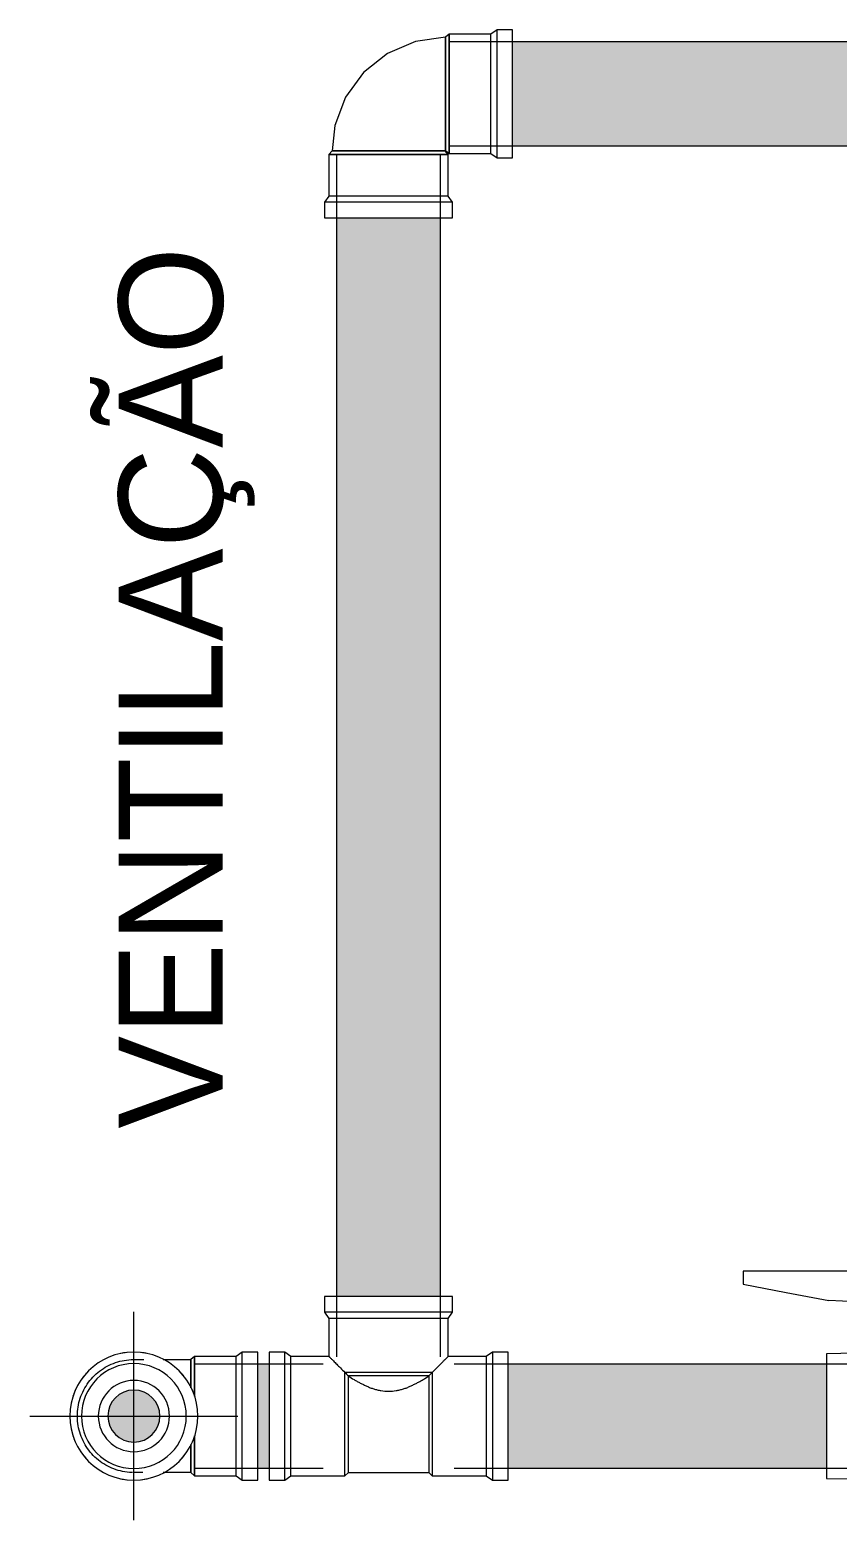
# Model space of a CAD drawing. Header units: metres. Extents: x -0.9 to 62, y -37.3 to 60.
# Drawn here: x 28.51 to 28.898, y 3.82 to 4.536 of the extents above; entities that cross this region are included whole.
import ezdxf

# ---------------------------------------------------------------- set-up
doc = ezdxf.new("R2010")
doc.units = ezdxf.units.M
for name, color, linetype, lineweight in [('G-ANNO-TEXT', 7, 'Continuous', 5), ('P-PIPE', 7, 'Continuous', 5), ('P-PIPE-CNTR', 7, 'Continuous', 5)]:
    doc.layers.add(name, color=color, linetype=linetype, lineweight=lineweight)
doc.styles.add('Century Gothic_2', font='GOTHIC.TTF', dxfattribs={"height": 0.05})

# ---------------------------------------------------------------- blocks, each defined once
blk = doc.blocks.new('PVC Marrom Soldável_Bucha de Reducão Longa - Bucha de Redução-V26-CC')
at = {"layer": 'P-PIPE'}
for radius, start, end in [(0.0252, 0, 180), (0.0252, 0, 180), (0.0171, 0, 180), (0.0252, 180, 0), (0.0252, 180, 360), (0.0171, 180, 0)]:
    blk.add_arc((57.17183, 3.87), radius, start, end, dxfattribs=at)
blk = doc.blocks.new('Joelho 45_90 - Agua Fria_Soldavel - MEP - Tigre - Standard-V27-CC')
at = {"layer": 'P-PIPE'}
for p, q in [((57.20093, 3.89865), (57.19923, 3.89715)), ((57.19923, 3.89715), (57.19923, 3.88358)), ((57.19923, 3.88358), (57.19923, 3.89715)), ((57.20093, 3.87949), (57.20093, 3.89865)), ((57.22093, 3.89865), (57.20093, 3.89865)), ((57.20093, 3.89865), (57.20093, 3.87949)), ((57.22393, 3.90075), (57.22093, 3.89865)), ((57.22093, 3.87), (57.22093, 3.89865)), ((57.23143, 3.90075), (57.22393, 3.90075)), ((57.22393, 3.87), (57.22393, 3.90075)), ((57.23143, 3.87), (57.23143, 3.90075)), ((57.22093, 3.84135), (57.22093, 3.87)), ((57.22393, 3.83925), (57.22393, 3.87)), ((57.23143, 3.83925), (57.23143, 3.87)), ((57.20093, 3.84135), (57.20093, 3.86051)), ((57.20093, 3.86051), (57.20093, 3.84135)), ((57.19923, 3.85643), (57.19923, 3.84285)), ((57.19923, 3.84285), (57.19923, 3.85643)), ((57.19923, 3.84285), (57.20093, 3.84135)), ((57.20093, 3.84135), (57.22093, 3.84135)), ((57.22093, 3.84135), (57.22393, 3.83925)), ((57.22393, 3.83925), (57.23143, 3.83925))]:
    blk.add_line(p, q, dxfattribs=at)
at = {"layer": 'P-PIPE', "flags": 128}
for points in [[(57.14468, 3.87), (57.1447, 3.87109), (57.14477, 3.87217), (57.14487, 3.87325), (57.14503, 3.87433), (57.14522, 3.87539), (57.14546, 3.87645), (57.14574, 3.8775), (57.14606, 3.87854), (57.14642, 3.87956), (57.14682, 3.88057), (57.14727, 3.88156), (57.14775, 3.88254), (57.14827, 3.88349), (57.14883, 3.88442), (57.14942, 3.88533), (57.15005, 3.88621), (57.15072, 3.88707), (57.15142, 3.8879), (57.15215, 3.8887), (57.15291, 3.88948), (57.15371, 3.89022), (57.15453, 3.89093), (57.15538, 3.8916), (57.15626, 3.89224), (57.15716, 3.89285), (57.15809, 3.89341), (57.15903, 3.89395), (57.16, 3.89444), (57.16099, 3.89489), (57.16199, 3.8953), (57.16301, 3.89568), (57.16405, 3.89601), (57.16509, 3.8963), (57.16615, 3.89655), (57.16721, 3.89675), (57.16829, 3.89692), (57.16937, 3.89704), (57.17045, 3.89711), (57.17154, 3.89715)], [(57.17185, 3.89715), (57.17192, 3.89715), (57.17203, 3.89715), (57.17218, 3.89715), (57.17238, 3.89715), (57.17261, 3.89715), (57.1729, 3.89715), (57.17322, 3.89715), (57.17359, 3.89715), (57.17399, 3.89715), (57.17444, 3.89715), (57.17493, 3.89715), (57.17545, 3.89715), (57.17601, 3.89715), (57.17662, 3.89715)], [(57.18595, 3.89715), (57.18631, 3.89715), (57.18729, 3.89715), (57.18829, 3.89715), (57.1893, 3.89715), (57.19033, 3.89715), (57.19137, 3.89715), (57.19243, 3.89715), (57.1935, 3.89715), (57.19457, 3.89715), (57.19566, 3.89715), (57.19674, 3.89715), (57.19784, 3.89715), (57.19893, 3.89715), (57.19923, 3.89715)], [(57.17119, 3.84286), (57.17074, 3.84287), (57.16966, 3.84294), (57.16858, 3.84305), (57.1675, 3.8432), (57.16644, 3.84339), (57.16538, 3.84363), (57.16433, 3.84391), (57.16329, 3.84423), (57.16227, 3.84459), (57.16126, 3.84499), (57.16027, 3.84544), (57.15929, 3.84592), (57.15834, 3.84644), (57.15741, 3.847), (57.1565, 3.84759), (57.15562, 3.84822), (57.15476, 3.84889), (57.15393, 3.84959), (57.15313, 3.85032), (57.15235, 3.85108), (57.15161, 3.85188), (57.1509, 3.8527), (57.15023, 3.85355), (57.14959, 3.85443), (57.14898, 3.85533), (57.14842, 3.85626), (57.14788, 3.8572), (57.14739, 3.85817), (57.14694, 3.85916), (57.14652, 3.86016), (57.14615, 3.86118), (57.14582, 3.86222), (57.14553, 3.86326), (57.14528, 3.86432), (57.14507, 3.86539), (57.14491, 3.86646), (57.14479, 3.86754), (57.14471, 3.86862), (57.14468, 3.86971), (57.14468, 3.87)], [(57.17617, 3.84285), (57.1756, 3.84285), (57.17506, 3.84285), (57.17457, 3.84285), (57.17411, 3.84285), (57.17369, 3.84285), (57.17331, 3.84285), (57.17298, 3.84285), (57.17269, 3.84285), (57.17244, 3.84285), (57.17223, 3.84285), (57.17206, 3.84285), (57.17194, 3.84285), (57.17186, 3.84285), (57.17183, 3.84285)], [(57.19923, 3.84285), (57.19813, 3.84285), (57.19704, 3.84285), (57.19595, 3.84285), (57.19486, 3.84285), (57.19379, 3.84285), (57.19272, 3.84285), (57.19166, 3.84285), (57.19061, 3.84285), (57.18958, 3.84285), (57.18856, 3.84285), (57.18756, 3.84285), (57.18658, 3.84285), (57.18595, 3.84285)]]:
    blk.add_lwpolyline(points, dxfattribs=at)
at = {"layer": 'P-PIPE'}
for start, end in [(0, 180), (96.6453, 102.02148), (77.97601, 83.35394), (137.97518, 143.35369), (36.64556, 42.02232), (156.64505, 162.02189), (17.97685, 23.35419), (180, 0), (197.97811, 203.35495), (336.64581, 342.02315), (216.64631, 222.02482), (317.97768, 323.35444), (257.97852, 263.3547), (276.64606, 282.02399)]:
    blk.add_arc((57.17183, 3.87), 0.03075, start, end, dxfattribs=at)
blk = doc.blocks.new('Te_Reducao - Agua Fria_Soldavel - MEP - Tigre - Standard-V28-CC')
at = {"layer": 'P-PIPE'}
for p, q in [((57.26344, 3.9274), (57.26344, 3.9199)), ((57.32494, 3.9274), (57.26344, 3.9274)), ((57.32494, 3.9199), (57.32494, 3.9274)), ((57.26344, 3.9199), (57.26554, 3.9169)), ((57.32494, 3.9199), (57.26344, 3.9199)), ((57.26554, 3.9169), (57.26554, 3.89865)), ((57.32284, 3.9169), (57.26554, 3.9169)), ((57.32284, 3.9169), (57.32494, 3.9199)), ((57.32284, 3.89865), (57.32284, 3.9169)), ((57.24429, 3.90075), (57.23679, 3.90075)), ((57.23679, 3.90075), (57.23679, 3.83925)), ((57.24729, 3.89865), (57.24429, 3.90075)), ((57.24429, 3.83925), (57.24429, 3.90075)), ((57.26554, 3.89865), (57.24729, 3.89865)), ((57.24729, 3.84135), (57.24729, 3.89865)), ((57.34109, 3.89865), (57.32284, 3.89865)), ((57.34409, 3.90075), (57.34109, 3.89865)), ((57.34109, 3.89865), (57.34109, 3.84135)), ((57.35159, 3.90075), (57.34409, 3.90075)), ((57.34409, 3.90075), (57.34409, 3.83925)), ((57.35159, 3.83925), (57.35159, 3.90075)), ((57.31519, 3.891), (57.27319, 3.891)), ((57.27319, 3.84135), (57.27319, 3.891)), ((57.31349, 3.8893), (57.27489, 3.8893)), ((57.27489, 3.84285), (57.27489, 3.8893)), ((57.31349, 3.8893), (57.31349, 3.84285)), ((57.31519, 3.891), (57.31519, 3.84135)), ((57.23679, 3.83925), (57.24429, 3.83925)), ((57.24429, 3.83925), (57.24729, 3.84135)), ((57.24729, 3.84135), (57.27319, 3.84135)), ((57.27319, 3.84135), (57.27489, 3.84285)), ((57.27489, 3.84285), (57.29419, 3.84285)), ((57.29419, 3.84285), (57.31349, 3.84285)), ((57.31349, 3.84285), (57.31519, 3.84135)), ((57.31519, 3.84135), (57.34109, 3.84135)), ((57.34109, 3.84135), (57.34409, 3.83925)), ((57.34409, 3.83925), (57.35159, 3.83925))]:
    blk.add_line(p, q, dxfattribs=at)
for points, knots in [([(57.26554, 3.89865), (57.26554, 3.89863), (57.26567, 3.89848), (57.26609, 3.89807), (57.26667, 3.89753), (57.26766, 3.89652), (57.26923, 3.89495), (57.27108, 3.89315), (57.27247, 3.89175), (57.27319, 3.891)], [0, 0, 0, 0, 0.166667, 0.25, 0.333333, 0.5, 0.666667, 0.833333, 1, 1, 1, 1]), ([(57.31519, 3.891), (57.31627, 3.8921), (57.31779, 3.8936), (57.31932, 3.89513), (57.32011, 3.89593), (57.32065, 3.89646), (57.32114, 3.89695), (57.32173, 3.89754), (57.32254, 3.89835), (57.32284, 3.89863), (57.32284, 3.89865)], [0, 0, 0, 0, 0.25, 0.375, 0.4375, 0.5, 0.5625, 0.625, 0.75, 1, 1, 1, 1]), ([(57.27489, 3.8893), (57.27577, 3.88868), (57.27715, 3.88778), (57.27909, 3.88666), (57.28059, 3.88587), (57.28215, 3.88509), (57.28375, 3.88432), (57.28511, 3.88373), (57.28623, 3.88333), (57.28707, 3.88306), (57.28792, 3.88283), (57.28908, 3.88254), (57.29113, 3.88214), (57.29295, 3.88195), (57.29419, 3.88189)], [0, 0, 0, 0, 0.166667, 0.25, 0.333333, 0.416667, 0.5, 0.583333, 0.625, 0.666667, 0.708333, 0.75, 0.833333, 1, 1, 1, 1]), ([(57.29419, 3.88189), (57.29543, 3.88195), (57.29725, 3.88214), (57.2993, 3.88254), (57.30045, 3.88283), (57.30131, 3.88306), (57.30215, 3.88333), (57.30326, 3.88373), (57.30463, 3.88432), (57.30623, 3.88509), (57.30778, 3.88587), (57.30929, 3.88666), (57.31123, 3.88778), (57.3126, 3.88868), (57.31349, 3.8893)], [0, 0, 0, 0, 0.166667, 0.25, 0.291667, 0.333333, 0.375, 0.416667, 0.5, 0.583333, 0.666667, 0.75, 0.833333, 1, 1, 1, 1])]:
    blk.add_open_spline(points, degree=3, knots=knots, dxfattribs=at)
for points in [[(57.27319, 3.891), (57.27347, 3.89072), (57.27404, 3.89015), (57.2746, 3.88958), (57.27489, 3.8893)], [(57.31349, 3.8893), (57.31377, 3.88958), (57.31434, 3.89015), (57.3149, 3.89072), (57.31519, 3.891)]]:
    blk.add_open_spline(points, degree=3, dxfattribs=at)
blk = doc.blocks.new('Joelho 45_90 - Agua Fria_Soldavel - MEP - Tigre - Standard-V29-CC')
at = {"layer": 'P-PIPE'}
for p, q in [((57.32329, 4.53365), (57.32159, 4.53215)), ((57.32159, 4.53215), (57.32159, 4.47785)), ((57.32159, 4.47785), (57.32159, 4.53215)), ((57.32329, 4.47635), (57.32329, 4.53365)), ((57.34329, 4.53365), (57.32329, 4.53365)), ((57.32329, 4.53365), (57.32329, 4.47635)), ((57.34629, 4.53575), (57.34329, 4.53365)), ((57.34329, 4.47635), (57.34329, 4.53365)), ((57.35379, 4.53575), (57.34629, 4.53575)), ((57.34629, 4.47425), (57.34629, 4.53575)), ((57.35379, 4.47425), (57.35379, 4.53575)), ((57.26704, 4.4776), (57.26554, 4.4759)), ((57.26554, 4.4759), (57.32284, 4.4759)), ((57.26554, 4.4759), (57.26554, 4.4559)), ((57.32284, 4.4759), (57.26554, 4.4759)), ((57.32134, 4.4776), (57.26704, 4.4776)), ((57.26704, 4.4776), (57.32134, 4.4776)), ((57.32284, 4.4759), (57.32134, 4.4776)), ((57.32159, 4.47785), (57.32329, 4.47635)), ((57.32284, 4.4559), (57.32284, 4.4759)), ((57.32329, 4.47635), (57.34329, 4.47635)), ((57.34329, 4.47635), (57.34629, 4.47425)), ((57.34629, 4.47425), (57.35379, 4.47425)), ((57.26554, 4.4559), (57.26344, 4.4529)), ((57.26344, 4.4529), (57.26344, 4.4454)), ((57.32494, 4.4529), (57.26344, 4.4529)), ((57.32284, 4.4559), (57.26554, 4.4559)), ((57.32494, 4.4529), (57.32284, 4.4559)), ((57.32494, 4.4454), (57.32494, 4.4529)), ((57.26344, 4.4454), (57.32494, 4.4454))]:
    blk.add_line(p, q, dxfattribs=at)
at = {"layer": 'P-PIPE', "flags": 128}
for points in [[(57.32159, 4.53215), (57.30708, 4.53018), (57.29361, 4.52443), (57.28216, 4.5153), (57.27355, 4.50345), (57.26841, 4.48974), (57.26704, 4.4776)], [(57.32134, 4.4776), (57.32145, 4.47781), (57.32159, 4.47785)]]:
    blk.add_lwpolyline(points, dxfattribs=at)
blk = doc.blocks.new('AF_Registro Esfera VS Compacto - Soldável - 50 mm-V30-CC')
at = {"layer": 'P-PIPE'}
for p, q in [((57.54265, 3.9396), (57.46451, 3.9396)), ((57.46451, 3.9396), (57.46451, 3.93337)), ((57.56451, 3.9396), (57.54265, 3.9396)), ((57.54265, 3.9396), (57.54265, 3.92826)), ((57.57877, 3.9396), (57.56451, 3.9396)), ((57.56451, 3.92826), (57.56451, 3.9396)), ((57.59651, 3.9236), (57.59651, 3.93338)), ((57.5393, 3.92382), (57.50575, 3.92545)), ((57.5397, 3.9236), (57.54062, 3.9236)), ((57.54155, 3.9236), (57.5397, 3.9236)), ((57.54072, 3.9236), (57.53981, 3.9086)), ((57.54155, 3.9236), (57.54072, 3.9236)), ((57.56451, 3.92826), (57.54184, 3.92826)), ((57.58041, 3.92826), (57.56451, 3.92826)), ((57.5812, 3.9236), (57.59651, 3.9236)), ((57.58921, 3.9086), (57.58829, 3.9236)), ((57.53931, 3.9086), (57.53931, 3.88685)), ((57.56451, 3.9086), (57.53931, 3.9086)), ((57.58971, 3.9086), (57.56451, 3.9086)), ((57.58971, 3.88685), (57.58971, 3.9086)), ((57.53981, 3.9006), (57.50461, 3.89992)), ((57.50461, 3.89992), (57.50461, 3.84008)), ((57.53981, 3.89923), (57.53981, 3.90036)), ((57.53981, 3.8991), (57.53981, 3.89849)), ((57.53981, 3.89553), (57.53981, 3.89852)), ((57.53981, 3.89554), (57.53981, 3.89357)), ((57.62441, 3.89992), (57.58921, 3.9006)), ((57.58921, 3.90036), (57.58921, 3.89923)), ((57.58921, 3.89849), (57.58921, 3.8991)), ((57.58921, 3.89852), (57.58921, 3.89553)), ((57.58921, 3.89357), (57.58921, 3.89554)), ((57.62441, 3.84008), (57.62441, 3.89992)), ((57.53981, 3.8895), (57.53981, 3.89358)), ((57.53981, 3.88951), (57.53981, 3.88685)), ((57.53981, 3.88146), (57.53981, 3.88687)), ((57.58921, 3.89358), (57.58921, 3.8895)), ((57.58921, 3.88685), (57.58921, 3.88951)), ((57.58921, 3.88687), (57.58921, 3.88146)), ((57.53981, 3.88147), (57.53981, 3.87877)), ((57.58921, 3.87877), (57.58921, 3.88147)), ((57.53981, 3.86122), (57.53981, 3.87878)), ((57.58921, 3.87878), (57.58921, 3.86122)), ((57.53981, 3.86123), (57.53981, 3.85853)), ((57.53981, 3.85313), (57.53981, 3.85854)), ((57.58921, 3.85853), (57.58921, 3.86123)), ((57.58921, 3.85854), (57.58921, 3.85313)), ((57.53981, 3.85315), (57.53981, 3.85049)), ((57.58921, 3.85049), (57.58921, 3.85315)), ((57.53981, 3.84642), (57.53981, 3.8505)), ((57.53981, 3.84643), (57.53981, 3.84446)), ((57.53981, 3.84163), (57.53981, 3.84447)), ((57.58921, 3.8505), (57.58921, 3.84642)), ((57.58921, 3.84446), (57.58921, 3.84643)), ((57.58921, 3.84447), (57.58921, 3.84163)), ((57.50461, 3.84008), (57.53981, 3.8394)), ((57.53981, 3.84163), (57.53981, 3.8409)), ((57.53981, 3.8394), (57.53981, 3.84069)), ((57.58921, 3.8409), (57.58921, 3.84163)), ((57.58921, 3.84077), (57.58921, 3.8394)), ((57.58921, 3.8394), (57.62441, 3.84008))]:
    blk.add_line(p, q, dxfattribs=at)
at = {"layer": 'P-PIPE', "flags": 128}
for points in [[(57.59651, 3.93338), (57.58792, 3.93639), (57.57877, 3.9396)], [(57.46451, 3.93337), (57.48513, 3.92941), (57.50575, 3.92545)], [(57.5393, 3.92382), (57.5395, 3.92371), (57.5397, 3.9236)], [(57.5397, 3.9236), (57.5395, 3.92371), (57.5393, 3.92382)], [(57.54184, 3.92826), (57.5417, 3.92593), (57.54155, 3.9236)], [(57.53981, 3.9006), (57.54141, 3.90156), (57.54305, 3.90245), (57.54472, 3.90327), (57.54643, 3.90403), (57.54816, 3.90472), (57.54992, 3.90534), (57.55171, 3.90588), (57.55351, 3.90636), (57.55533, 3.90676), (57.55717, 3.90709), (57.55902, 3.90735), (57.56087, 3.90753), (57.56274, 3.90764), (57.5646, 3.90767), (57.56647, 3.90763), (57.56833, 3.90752), (57.57019, 3.90733), (57.57203, 3.90706), (57.57387, 3.90673), (57.57569, 3.90631), (57.57749, 3.90583), (57.57927, 3.90528), (57.58103, 3.90465), (57.58276, 3.90395), (57.58447, 3.90319), (57.58614, 3.90236), (57.58777, 3.90146), (57.58921, 3.9006)], [(57.58921, 3.8394), (57.5876, 3.83844), (57.58596, 3.83755), (57.58429, 3.83673), (57.58258, 3.83597), (57.58085, 3.83528), (57.57909, 3.83466), (57.5773, 3.83412), (57.5755, 3.83364), (57.57368, 3.83324), (57.57184, 3.83291), (57.56999, 3.83265), (57.56814, 3.83247), (57.56627, 3.83236), (57.56441, 3.83233), (57.56254, 3.83237), (57.56068, 3.83248), (57.55882, 3.83267), (57.55698, 3.83294), (57.55514, 3.83327), (57.55332, 3.83369), (57.55152, 3.83417), (57.54974, 3.83472), (57.54798, 3.83535), (57.54625, 3.83605), (57.54454, 3.83681), (57.54287, 3.83764), (57.54124, 3.83854), (57.53981, 3.8394)]]:
    blk.add_lwpolyline(points, dxfattribs=at)
at = {"layer": 'P-PIPE'}
blk.add_open_spline([(57.58041, 3.92826), (57.58055, 3.92748), (57.58082, 3.92593), (57.58107, 3.92438), (57.5812, 3.9236)], degree=3, dxfattribs=at)

msp = doc.modelspace()

# ---------------------------------------------------------------- hatches: boundary and pattern name
at = {"layer": 'P-PIPE', "true_color": 0x00ffff}
for points in [[(28.90037, 4.505), (28.93812, 4.505), (28.93792, 4.53), (28.74208, 4.52981), (28.74208, 4.505), (28.86127, 4.505)], [(28.74208, 4.48), (28.93812, 4.48), (28.93812, 4.505), (28.74208, 4.505), (28.74208, 4.48019)], [(28.65748, 3.9274), (28.68248, 3.9274), (28.68248, 4.4454), (28.65748, 4.4454), (28.65748, 3.93412)], [(28.68248, 3.9274), (28.70748, 3.9274), (28.70729, 4.4454), (28.68248, 4.4454), (28.68248, 3.93412)], [(28.62508, 3.87), (28.62508, 3.895), (28.61972, 3.895), (28.61972, 3.87)], [(28.73988, 3.87), (28.89289, 3.87), (28.89289, 3.895), (28.73988, 3.89489), (28.73988, 3.87)], [(28.56012, 3.8575), (28.56335, 3.85793), (28.56637, 3.85917), (28.56896, 3.86116), (28.57094, 3.86375), (28.57219, 3.86676), (28.57262, 3.87), (28.57219, 3.87324), (28.57035, 3.87703), (28.56867, 3.87906), (28.56637, 3.88083), (28.56335, 3.88207), (28.56012, 3.8825), (28.55688, 3.88207), (28.55387, 3.88083), (28.55106, 3.87855), (28.54888, 3.87525), (28.54804, 3.87324), (28.54762, 3.87), (28.54804, 3.86676), (28.54929, 3.86375), (28.55128, 3.86116), (28.55387, 3.85917), (28.55688, 3.85793)], [(28.62508, 3.845), (28.62508, 3.87), (28.61972, 3.87), (28.61972, 3.845)], [(28.73988, 3.845), (28.89289, 3.84512), (28.89289, 3.87), (28.73988, 3.87), (28.73988, 3.84557)]]:
    msp.add_hatch(color=4, dxfattribs=at).paths.add_polyline_path(points)

# ---------------------------------------------------------------- linework, layer by layer
at = {"layer": 'P-PIPE'}
for p, q in [((28.93812, 4.53), (28.71158, 4.53)), ((28.65748, 4.4759), (28.65748, 3.8985)), ((28.70748, 3.8985), (28.70748, 4.4759)), ((28.71158, 4.48), (28.93812, 4.48)), ((28.65098, 3.895), (28.58922, 3.895)), ((28.92105, 3.895), (28.71398, 3.895)), ((28.58922, 3.845), (28.65098, 3.845)), ((28.71398, 3.845), (28.92105, 3.845))]:
    msp.add_line(p, q, dxfattribs=at)
at = {"layer": 'P-PIPE', "color": 96, "true_color": 0x007f00}
for start, end in [(0, 180), (180, 0)]:
    msp.add_arc((28.56012, 3.87), 0.0125, start, end, dxfattribs=at)
at = {"layer": 'P-PIPE-CNTR'}
for p, q in [((28.56012, 3.82), (28.56012, 3.92)), ((28.56012, 3.845), (28.56012, 3.895)), ((28.51012, 3.87), (28.61012, 3.87)), ((28.53512, 3.87), (28.58512, 3.87))]:
    msp.add_line(p, q, dxfattribs=at)

# ---------------------------------------------------------------- block references
at = {"layer": 'P-PIPE'}
for name in ['Joelho 45_90 - Agua Fria_Soldavel - MEP - Tigre - Standard-V29-CC', 'AF_Registro Esfera VS Compacto - Soldável - 50 mm-V30-CC', 'Te_Reducao - Agua Fria_Soldavel - MEP - Tigre - Standard-V28-CC', 'Joelho 45_90 - Agua Fria_Soldavel - MEP - Tigre - Standard-V27-CC', 'PVC Marrom Soldável_Bucha de Reducão Longa - Bucha de Redução-V26-CC']:
    msp.add_blockref(name, (-28.61171, 0), dxfattribs=at)

# ---------------------------------------------------------------- texts
at = {"layer": 'G-ANNO-TEXT', "insert": (28.55279, 4.008), "char_height": 0.05, "width": 0.5271095, "attachment_point": 1, "rotation": 90, "style": 'Century Gothic_2'}
msp.add_mtext('VENTILAÇÃO', dxfattribs=at)

doc.saveas('drawing.dxf')
